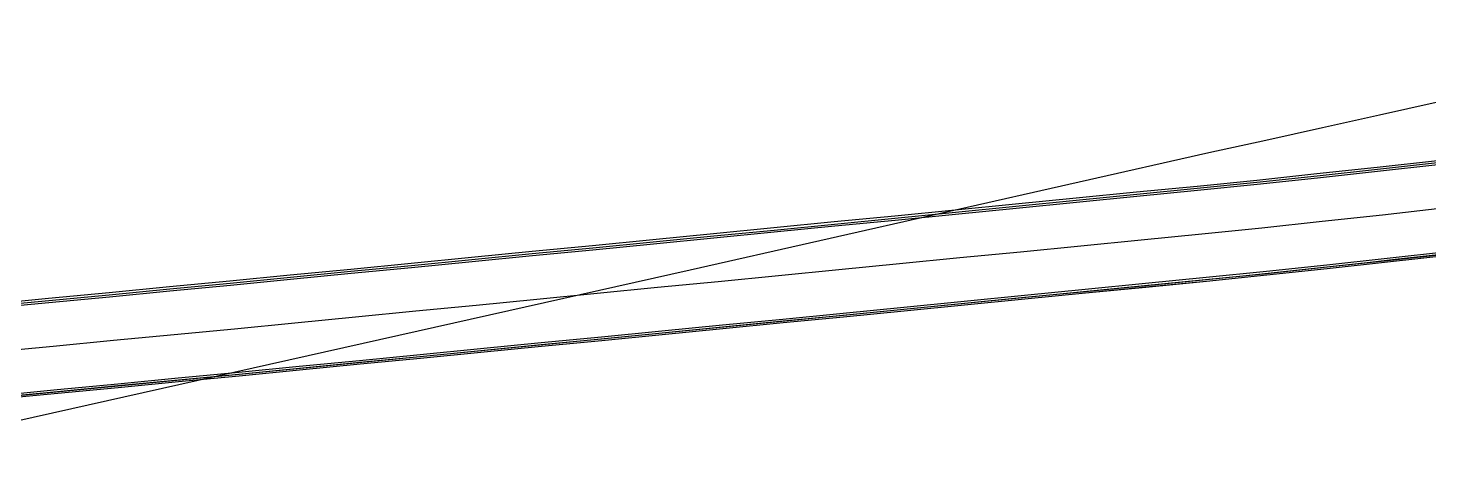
# Model space of a CAD drawing. Header units: metres. Extents: x 263353.8 to 263441.3, y 151065.1 to 151095.4.
# Drawn here: x 263366.53 to 263389.59, y 151081.28 to 151088.55 of the extents above; entities that cross this region are included whole.
import ezdxf

# ---------------------------------------------------------------- set-up
doc = ezdxf.new("R2010")
doc.units = ezdxf.units.M
for name, color, linetype in [('_HARC', 251, 'Continuous'), ('_HTAN', 251, 'Continuous'), ('LIEDGE', 12, 'Continuous'), ('LIRAIL', 12, 'Continuous'), ('LOEDGE', 12, 'Continuous'), ('LORAIL', 12, 'Continuous'), ('LTOP', 12, 'Continuous'), ('RCL', 12, 'Continuous'), ('RIEDGE', 92, 'Continuous'), ('RIRAIL', 92, 'Continuous'), ('ROEDGE', 92, 'Continuous'), ('RORAIL', 92, 'Continuous'), ('RTOP', 92, 'Continuous')]:
    doc.layers.add(name, color=color, linetype=linetype)

msp = doc.modelspace()

# ---------------------------------------------------------------- linework, layer by layer
at = {"layer": '_HARC'}
for points in [[(263395.329, 151088.546, 256.354), (263394.393, 151088.343, 256.354), (263393.457, 151088.139, 256.354), (263392.521, 151087.934, 256.354), (263391.585, 151087.729, 256.355), (263390.649, 151087.524, 256.355), (263389.713, 151087.318, 256.355), (263388.777, 151087.111, 256.355), (263387.842, 151086.904, 256.355), (263386.906, 151086.696, 256.355), (263385.971, 151086.488, 256.355)], [(263390.666, 151084.915, 256.36), (263390.259, 151084.869, 256.359), (263389.851, 151084.822, 256.359), (263389.443, 151084.777, 256.358), (263389.035, 151084.731, 256.358), (263388.627, 151084.686, 256.357), (263388.219, 151084.642, 256.356), (263387.81, 151084.597, 256.356), (263387.402, 151084.553, 256.355), (263386.994, 151084.509, 256.355), (263386.586, 151084.466, 256.354)]]:
    msp.add_polyline3d(points, dxfattribs=at)
at = {"layer": '_HTAN'}
for p, q in [((263385.971, 151086.488, 256.355), (263377.432, 151084.559, 256.349)), ((263377.432, 151084.559, 256.349), (263365.671, 151081.921, 256.349)), ((263386.586, 151084.466, 256.354), (263379.218, 151083.739, 256.344)), ((263379.218, 151083.739, 256.344), (263370.061, 151082.843, 256.342)), ((263370.061, 151082.843, 256.342), (263353.791, 151081.284, 256.365))]:
    msp.add_line(p, q, dxfattribs=at)
at = {"layer": 'LIEDGE'}
msp.add_polyline3d([(263389.9, 151084.862, 256.302), (263388.906, 151084.751, 256.308), (263387.912, 151084.642, 256.315), (263386.918, 151084.535, 256.321), (263385.923, 151084.435, 256.328), (263384.928, 151084.337, 256.335), (263383.933, 151084.239, 256.341), (263382.937, 151084.14, 256.348), (263381.942, 151084.042, 256.345), (263380.947, 151083.944, 256.343), (263379.952, 151083.846, 256.34), (263378.957, 151083.748, 256.338), (263377.961, 151083.651, 256.336), (263376.966, 151083.553, 256.335), (263375.971, 151083.456, 256.333), (263374.976, 151083.359, 256.332), (263373.98, 151083.261, 256.33), (263372.985, 151083.164, 256.329), (263371.99, 151083.067, 256.327), (263370.995, 151082.969, 256.326), (263370, 151082.872, 256.324), (263369.004, 151082.777, 256.324), (263368.009, 151082.681, 256.325), (263367.013, 151082.586, 256.325), (263366.018, 151082.491, 256.325)], dxfattribs=at)
at = {"layer": 'LIRAIL', "lineweight": -3}
msp.add_polyline3d([(263389.9, 151084.862, 256.358), (263388.906, 151084.751, 256.357), (263387.912, 151084.642, 256.357), (263386.918, 151084.535, 256.357), (263385.923, 151084.435, 256.357), (263384.928, 151084.337, 256.356), (263383.933, 151084.238, 256.356), (263382.937, 151084.14, 256.356), (263381.942, 151084.042, 256.354), (263380.947, 151083.944, 256.353), (263379.952, 151083.846, 256.351), (263378.957, 151083.748, 256.35), (263377.961, 151083.651, 256.349), (263376.966, 151083.553, 256.349), (263375.971, 151083.456, 256.348), (263374.976, 151083.359, 256.348), (263373.98, 151083.261, 256.347), (263372.985, 151083.164, 256.347), (263371.99, 151083.067, 256.346), (263370.995, 151082.969, 256.346), (263370, 151082.872, 256.346), (263369.004, 151082.777, 256.347), (263368.009, 151082.681, 256.348), (263367.013, 151082.586, 256.349), (263366.018, 151082.491, 256.35)], dxfattribs=at)
at = {"layer": 'LOEDGE'}
msp.add_polyline3d([(263389.907, 151084.798, 256.35), (263388.913, 151084.688, 256.351), (263387.919, 151084.579, 256.351), (263386.924, 151084.473, 256.351), (263385.929, 151084.373, 256.352), (263384.934, 151084.275, 256.352), (263383.939, 151084.178, 256.352), (263382.943, 151084.081, 256.353), (263381.948, 151083.982, 256.351), (263380.953, 151083.884, 256.35), (263379.958, 151083.786, 256.348), (263378.963, 151083.689, 256.347), (263377.967, 151083.591, 256.346), (263376.972, 151083.494, 256.346), (263375.977, 151083.397, 256.345), (263374.982, 151083.3, 256.345), (263373.986, 151083.202, 256.344), (263372.991, 151083.105, 256.344), (263371.996, 151083.008, 256.344), (263371, 151082.911, 256.343), (263370.005, 151082.814, 256.343), (263369.01, 151082.718, 256.344), (263368.014, 151082.623, 256.345), (263367.019, 151082.528, 256.346), (263366.023, 151082.433, 256.347)], dxfattribs=at)
at = {"layer": 'LORAIL'}
msp.add_polyline3d([(263389.907, 151084.798, 256.358), (263388.913, 151084.688, 256.357), (263387.919, 151084.579, 256.357), (263386.924, 151084.473, 256.357), (263385.929, 151084.373, 256.357), (263384.934, 151084.276, 256.356), (263383.939, 151084.178, 256.356), (263382.943, 151084.081, 256.356), (263381.948, 151083.983, 256.354), (263380.953, 151083.885, 256.353), (263379.958, 151083.786, 256.351), (263378.963, 151083.689, 256.35), (263377.967, 151083.591, 256.349), (263376.972, 151083.494, 256.349), (263375.977, 151083.397, 256.348), (263374.982, 151083.3, 256.348), (263373.986, 151083.202, 256.347), (263372.991, 151083.105, 256.347), (263371.996, 151083.008, 256.346), (263371, 151082.911, 256.346), (263370.005, 151082.814, 256.346), (263369.01, 151082.718, 256.347), (263368.014, 151082.623, 256.348), (263367.019, 151082.528, 256.349), (263366.023, 151082.433, 256.35)], dxfattribs=at)
at = {"layer": 'LTOP'}
msp.add_polyline3d([(263389.904, 151084.823, 256.358), (263388.91, 151084.713, 256.357), (263387.916, 151084.605, 256.357), (263386.921, 151084.499, 256.357), (263385.926, 151084.399, 256.357), (263384.931, 151084.302, 256.356), (263383.936, 151084.204, 256.356), (263382.941, 151084.107, 256.356), (263381.946, 151084.009, 256.354), (263380.95, 151083.911, 256.353), (263379.955, 151083.813, 256.351), (263378.96, 151083.716, 256.35), (263377.965, 151083.619, 256.349), (263376.969, 151083.521, 256.349), (263375.974, 151083.424, 256.348), (263374.979, 151083.327, 256.348), (263373.984, 151083.23, 256.347), (263372.988, 151083.133, 256.347), (263371.993, 151083.036, 256.346), (263370.998, 151082.939, 256.346), (263370.002, 151082.842, 256.346), (263369.007, 151082.747, 256.347), (263368.012, 151082.652, 256.348), (263367.016, 151082.557, 256.349), (263366.021, 151082.462, 256.35)], dxfattribs=at)
at = {"layer": 'RCL', "lineweight": -3}
msp.add_polyline3d([(263389.819, 151085.577, 256.353), (263388.827, 151085.466, 256.354), (263387.834, 151085.358, 256.354), (263386.841, 151085.251, 256.354), (263385.852, 151085.151, 256.355), (263384.857, 151085.053, 256.355), (263383.862, 151084.955, 256.356), (263382.867, 151084.857, 256.356), (263381.872, 151084.759, 256.354), (263380.876, 151084.661, 256.353), (263379.881, 151084.563, 256.351), (263378.887, 151084.465, 256.35), (263377.891, 151084.368, 256.349), (263376.896, 151084.27, 256.349), (263375.901, 151084.173, 256.348), (263374.906, 151084.076, 256.348), (263373.91, 151083.978, 256.347), (263372.915, 151083.881, 256.347), (263371.92, 151083.784, 256.346), (263370.925, 151083.686, 256.346), (263369.931, 151083.589, 256.346), (263368.935, 151083.494, 256.347), (263367.94, 151083.399, 256.348), (263366.944, 151083.303, 256.349), (263365.949, 151083.208, 256.35)], dxfattribs=at)
at = {"layer": 'RIEDGE'}
msp.add_polyline3d([(263389.739, 151086.292, 256.35), (263388.748, 151086.181, 256.349), (263387.756, 151086.073, 256.348), (263386.765, 151085.967, 256.347), (263385.782, 151085.868, 256.346), (263384.786, 151085.77, 256.345), (263383.791, 151085.672, 256.344), (263382.796, 151085.574, 256.343), (263381.801, 151085.476, 256.342), (263380.806, 151085.378, 256.34), (263379.81, 151085.28, 256.338), (263378.816, 151085.182, 256.337), (263377.821, 151085.085, 256.337), (263376.826, 151084.987, 256.336), (263375.831, 151084.89, 256.336), (263374.835, 151084.793, 256.335), (263373.84, 151084.695, 256.335), (263372.845, 151084.598, 256.335), (263371.85, 151084.501, 256.334), (263370.854, 151084.404, 256.334), (263369.862, 151084.307, 256.333), (263368.867, 151084.211, 256.335), (263367.871, 151084.116, 256.336), (263366.876, 151084.021, 256.337), (263365.88, 151083.926, 256.338)], dxfattribs=at)
at = {"layer": 'RIRAIL', "lineweight": -3}
msp.add_polyline3d([(263389.739, 151086.292, 256.353), (263388.748, 151086.182, 256.354), (263387.756, 151086.073, 256.354), (263386.765, 151085.967, 256.354), (263385.782, 151085.868, 256.355), (263384.786, 151085.77, 256.355), (263383.791, 151085.672, 256.356), (263382.796, 151085.574, 256.356), (263381.801, 151085.476, 256.355), (263380.806, 151085.378, 256.353), (263379.81, 151085.28, 256.352), (263378.816, 151085.182, 256.35), (263377.821, 151085.085, 256.35), (263376.826, 151084.987, 256.35), (263375.831, 151084.89, 256.349), (263374.835, 151084.793, 256.349), (263373.84, 151084.696, 256.349), (263372.845, 151084.598, 256.348), (263371.85, 151084.501, 256.348), (263370.854, 151084.404, 256.347), (263369.862, 151084.307, 256.347), (263368.867, 151084.212, 256.348), (263367.871, 151084.116, 256.35), (263366.876, 151084.021, 256.351), (263365.88, 151083.926, 256.352)], dxfattribs=at)
at = {"layer": 'ROEDGE'}
msp.add_polyline3d([(263389.731, 151086.36, 256.355), (263388.74, 151086.251, 256.355), (263387.749, 151086.143, 256.355), (263386.757, 151086.037, 256.355), (263385.775, 151085.938, 256.355), (263384.779, 151085.841, 256.356), (263383.784, 151085.744, 256.356), (263382.789, 151085.647, 256.356), (263381.794, 151085.548, 256.355), (263380.799, 151085.45, 256.353), (263379.803, 151085.352, 256.351), (263378.809, 151085.254, 256.35), (263377.814, 151085.156, 256.35), (263376.819, 151085.059, 256.349), (263375.824, 151084.961, 256.349), (263374.828, 151084.864, 256.348), (263373.833, 151084.766, 256.348), (263372.838, 151084.669, 256.347), (263371.843, 151084.571, 256.347), (263370.848, 151084.474, 256.346), (263369.855, 151084.376, 256.346), (263368.86, 151084.281, 256.347), (263367.865, 151084.185, 256.348), (263366.869, 151084.09, 256.35), (263365.874, 151083.994, 256.351)], dxfattribs=at)
at = {"layer": 'RORAIL'}
msp.add_polyline3d([(263389.731, 151086.36, 256.353), (263388.74, 151086.251, 256.354), (263387.749, 151086.143, 256.354), (263386.757, 151086.037, 256.354), (263385.775, 151085.938, 256.355), (263384.779, 151085.841, 256.355), (263383.784, 151085.744, 256.356), (263382.789, 151085.646, 256.356), (263381.794, 151085.548, 256.355), (263380.799, 151085.45, 256.353), (263379.803, 151085.352, 256.352), (263378.809, 151085.254, 256.35), (263377.814, 151085.156, 256.35), (263376.819, 151085.059, 256.35), (263375.824, 151084.961, 256.349), (263374.828, 151084.864, 256.349), (263373.833, 151084.766, 256.349), (263372.838, 151084.668, 256.348), (263371.843, 151084.571, 256.348), (263370.848, 151084.473, 256.347), (263369.855, 151084.376, 256.347), (263368.86, 151084.281, 256.348), (263367.865, 151084.185, 256.35), (263366.869, 151084.09, 256.351), (263365.874, 151083.994, 256.352)], dxfattribs=at)
at = {"layer": 'RTOP'}
msp.add_polyline3d([(263389.735, 151086.327, 256.353), (263388.744, 151086.216, 256.354), (263387.753, 151086.107, 256.354), (263386.761, 151086.001, 256.354), (263385.778, 151085.901, 256.355), (263384.783, 151085.803, 256.355), (263383.788, 151085.704, 256.356), (263382.793, 151085.606, 256.356), (263381.798, 151085.508, 256.355), (263380.802, 151085.41, 256.353), (263379.807, 151085.312, 256.352), (263378.813, 151085.214, 256.35), (263377.818, 151085.117, 256.35), (263376.823, 151085.02, 256.35), (263375.827, 151084.923, 256.349), (263374.832, 151084.825, 256.349), (263373.837, 151084.728, 256.349), (263372.842, 151084.631, 256.348), (263371.846, 151084.534, 256.348), (263370.851, 151084.437, 256.347), (263369.859, 151084.34, 256.347), (263368.863, 151084.244, 256.348), (263367.868, 151084.149, 256.35), (263366.873, 151084.054, 256.351), (263365.877, 151083.959, 256.352)], dxfattribs=at)

doc.saveas('drawing.dxf')
